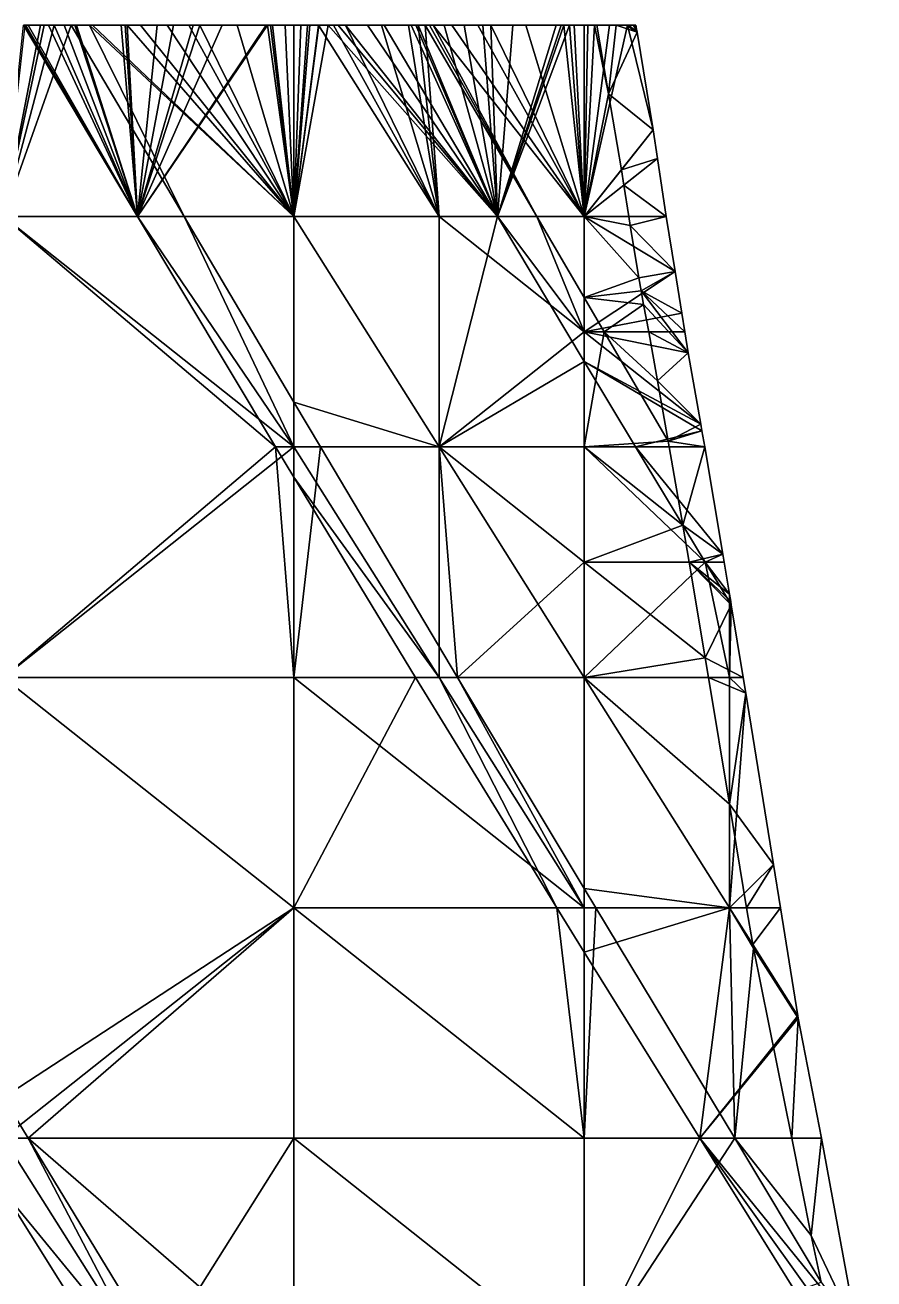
# Model space of a CAD drawing. Extents: x 376891 to 377036, y 6958800 to 6959083.
# Drawn here: x 376981.7 to 377028.5, y 6959013.6 to 6959082.8 of the extents above; entities that cross this region are included whole.
import ezdxf

# ---------------------------------------------------------------- set-up
doc = ezdxf.new("R2010")
doc.units = 0
doc.layers.add('FM2', color=7, linetype='CONTINUOUS')

msp = doc.modelspace()

# ---------------------------------------------------------------- linework, layer by layer
at = {"layer": 'FM2'}
for points in [[(376980.548, 6959072.209, 351.58), (376982.589, 6959082.766, 355.856), (376981.719, 6959082.766, 355.406)], [(376980.548, 6959072.209, 351.58), (376982.795, 6959082.766, 355.962), (376982.589, 6959082.766, 355.856)], [(376980.548, 6959072.209, 351.58), (376983.346, 6959082.766, 356.247), (376982.795, 6959082.766, 355.962)], [(376980.548, 6959072.209, 351.58), (376984.267, 6959082.766, 356.723), (376983.346, 6959082.766, 356.247)], [(376990.496, 6959072.209, 356.723), (376984.267, 6959082.766, 356.723), (376980.548, 6959072.209, 351.58)], [(376987.929, 6959072.209, 356.723), (376980.548, 6959072.209, 352.979), (376981.645, 6959082.766, 356.723)], [(376982.589, 6959082.766, 355.856), (376981.755, 6959082.766, 356.779), (376981.645, 6959082.766, 356.723)], [(376982.589, 6959082.766, 355.856), (376981.645, 6959082.766, 356.723), (376981.719, 6959082.766, 355.406)], [(376981.755, 6959082.766, 356.779), (376987.929, 6959072.209, 356.723), (376981.645, 6959082.766, 356.723)], [(376981.909, 6959082.766, 356.858), (376981.755, 6959082.766, 356.779), (376982.589, 6959082.766, 355.856)], [(376981.909, 6959082.766, 356.858), (376987.929, 6959072.209, 356.723), (376981.755, 6959082.766, 356.779)], [(376981.909, 6959082.766, 356.858), (376982.589, 6959082.766, 355.856), (376982.795, 6959082.766, 355.962)], [(376983.025, 6959082.766, 357.424), (376981.909, 6959082.766, 356.858), (376982.795, 6959082.766, 355.962)], [(376983.025, 6959082.766, 357.424), (376987.929, 6959072.209, 356.723), (376981.909, 6959082.766, 356.858)], [(376983.025, 6959082.766, 357.424), (376982.795, 6959082.766, 355.962), (376983.346, 6959082.766, 356.247)], [(376983.346, 6959082.766, 357.587), (376983.025, 6959082.766, 357.424), (376983.346, 6959082.766, 356.247)], [(376983.346, 6959082.766, 357.587), (376987.929, 6959072.209, 356.723), (376983.025, 6959082.766, 357.424)], [(376983.884, 6959082.766, 357.86), (376983.346, 6959082.766, 357.587), (376984.267, 6959082.766, 356.723)], [(376983.346, 6959082.766, 357.587), (376983.346, 6959082.766, 356.247), (376984.267, 6959082.766, 356.723)], [(376983.884, 6959082.766, 357.86), (376987.929, 6959072.209, 356.723), (376983.346, 6959082.766, 357.587)], [(376984.485, 6959082.766, 358.165), (376983.884, 6959082.766, 357.86), (376984.267, 6959082.766, 356.723)], [(376984.485, 6959082.766, 358.165), (376987.929, 6959072.209, 356.723), (376983.884, 6959082.766, 357.86)], [(376984.485, 6959082.766, 358.165), (376984.267, 6959082.766, 356.723), (376985.288, 6959082.766, 357.251)], [(376984.267, 6959082.766, 356.723), (376990.496, 6959072.209, 356.723), (376985.288, 6959082.766, 357.251)], [(376984.579, 6959082.766, 358.213), (376984.485, 6959082.766, 358.165), (376985.288, 6959082.766, 357.251)], [(376984.579, 6959082.766, 358.213), (376987.929, 6959072.209, 356.723), (376984.485, 6959082.766, 358.165)], [(376985.288, 6959082.766, 357.251), (376985.448, 6959082.766, 357.334), (376984.579, 6959082.766, 358.213)], [(376987.037, 6959082.766, 359.46), (376984.579, 6959082.766, 358.213), (376985.448, 6959082.766, 357.334)], [(376987.037, 6959082.766, 359.46), (376987.929, 6959072.209, 356.723), (376984.579, 6959082.766, 358.213)], [(376985.288, 6959082.766, 357.251), (376990.496, 6959072.209, 356.723), (376996.548, 6959072.209, 359.855)], [(376996.548, 6959072.209, 359.855), (376985.448, 6959082.766, 357.334), (376985.288, 6959082.766, 357.251)], [(376987.355, 6959082.766, 359.46), (376987.037, 6959082.766, 359.46), (376985.448, 6959082.766, 357.334)], [(376987.355, 6959082.766, 359.46), (376985.448, 6959082.766, 357.334), (376987.355, 6959082.766, 358.318)], [(376996.548, 6959072.209, 359.855), (376987.355, 6959082.766, 358.318), (376985.448, 6959082.766, 357.334)], [(376987.037, 6959082.766, 359.46), (376987.355, 6959082.766, 359.46), (376987.249, 6959082.766, 359.568)], [(376987.249, 6959082.766, 359.568), (376987.929, 6959072.209, 356.723), (376987.037, 6959082.766, 359.46)], [(376987.355, 6959082.766, 359.46), (376987.355, 6959082.766, 359.622), (376987.249, 6959082.766, 359.568)], [(376987.355, 6959082.766, 359.622), (376987.929, 6959072.209, 356.723), (376987.249, 6959082.766, 359.568)], [(376989.02, 6959082.766, 360.466), (376987.355, 6959082.766, 359.622), (376987.355, 6959082.766, 359.46)], [(376989.02, 6959082.766, 360.466), (376987.355, 6959082.766, 359.46), (376989.57, 6959082.766, 359.46)], [(376987.355, 6959082.766, 358.318), (376988.103, 6959082.766, 358.704), (376987.355, 6959082.766, 359.46)], [(376988.103, 6959082.766, 358.704), (376989.57, 6959082.766, 359.46), (376987.355, 6959082.766, 359.46)], [(376996.548, 6959072.209, 359.855), (376988.103, 6959082.766, 358.704), (376987.355, 6959082.766, 358.318)], [(376989.02, 6959082.766, 360.466), (376987.929, 6959072.209, 356.723), (376987.355, 6959082.766, 359.622)], [(376989.919, 6959082.766, 360.923), (376987.929, 6959072.209, 356.723), (376989.02, 6959082.766, 360.466)], [(376991.006, 6959082.766, 361.474), (376987.929, 6959072.209, 356.723), (376989.919, 6959082.766, 360.923)], [(376991.365, 6959082.766, 361.657), (376987.929, 6959072.209, 356.723), (376991.006, 6959082.766, 361.474)], [(376992.588, 6959082.766, 362.277), (376987.929, 6959072.209, 356.723), (376991.365, 6959082.766, 361.657)], [(376995.025, 6959082.766, 363.514), (376987.929, 6959072.209, 356.723), (376992.588, 6959082.766, 362.277)], [(376987.929, 6959072.209, 356.723), (376995.025, 6959082.766, 363.514), (376995.094, 6959082.766, 363.549)], [(376995.094, 6959082.766, 363.549), (376996.548, 6959072.209, 361.098), (376987.929, 6959072.209, 356.723)], [(376996.548, 6959072.209, 359.855), (376989.57, 6959082.766, 359.46), (376988.103, 6959082.766, 358.704)], [(376989.919, 6959082.766, 360.923), (376989.02, 6959082.766, 360.466), (376989.57, 6959082.766, 359.46)], [(376989.57, 6959082.766, 359.46), (376990.759, 6959082.766, 360.073), (376989.919, 6959082.766, 360.923)], [(376996.548, 6959072.209, 359.855), (376990.759, 6959082.766, 360.073), (376989.57, 6959082.766, 359.46)], [(376991.006, 6959082.766, 361.474), (376989.919, 6959082.766, 360.923), (376990.759, 6959082.766, 360.073)], [(376991.006, 6959082.766, 361.474), (376990.759, 6959082.766, 360.073), (376991.365, 6959082.766, 360.386)], [(376996.548, 6959072.209, 359.855), (376991.365, 6959082.766, 360.386), (376990.759, 6959082.766, 360.073)], [(376991.365, 6959082.766, 361.657), (376991.006, 6959082.766, 361.474), (376991.365, 6959082.766, 360.386)], [(376992.588, 6959082.766, 362.277), (376991.365, 6959082.766, 361.657), (376993.414, 6959082.766, 361.442)], [(376991.365, 6959082.766, 361.657), (376991.365, 6959082.766, 360.386), (376993.414, 6959082.766, 361.442)], [(376996.548, 6959072.209, 359.855), (376993.414, 6959082.766, 361.442), (376991.365, 6959082.766, 360.386)], [(376993.414, 6959082.766, 361.442), (376995.025, 6959082.766, 363.514), (376992.588, 6959082.766, 362.277)], [(376995.375, 6959082.766, 363.514), (376995.025, 6959082.766, 363.514), (376993.414, 6959082.766, 361.442)], [(376995.375, 6959082.766, 362.454), (376995.375, 6959082.766, 363.514), (376993.414, 6959082.766, 361.442)], [(376996.548, 6959072.209, 359.855), (376995.375, 6959082.766, 362.454), (376993.414, 6959082.766, 361.442)], [(376995.375, 6959082.766, 363.514), (376995.094, 6959082.766, 363.549), (376995.025, 6959082.766, 363.514)], [(376995.375, 6959082.766, 363.514), (376995.258, 6959082.766, 363.632), (376995.094, 6959082.766, 363.549)], [(376995.258, 6959082.766, 363.632), (376996.548, 6959072.209, 361.098), (376995.094, 6959082.766, 363.549)], [(376995.375, 6959082.766, 363.514), (376995.375, 6959082.766, 363.692), (376995.258, 6959082.766, 363.632)], [(376995.375, 6959082.766, 363.692), (376996.548, 6959072.209, 361.098), (376995.258, 6959082.766, 363.632)], [(376996.548, 6959082.766, 364.287), (376995.375, 6959082.766, 363.692), (376995.375, 6959082.766, 363.514)], [(376996.548, 6959082.766, 364.287), (376995.375, 6959082.766, 363.514), (376997.426, 6959082.766, 363.514)], [(376995.375, 6959082.766, 362.454), (376996.07, 6959082.766, 362.812), (376995.375, 6959082.766, 363.514)], [(376996.07, 6959082.766, 362.812), (376996.548, 6959082.766, 363.059), (376995.375, 6959082.766, 363.514)], [(376996.548, 6959082.766, 363.059), (376997.426, 6959082.766, 363.514), (376995.375, 6959082.766, 363.514)], [(376996.548, 6959072.209, 359.855), (376996.07, 6959082.766, 362.812), (376995.375, 6959082.766, 362.454)], [(376996.548, 6959082.766, 364.287), (376996.548, 6959072.209, 361.098), (376995.375, 6959082.766, 363.692)], [(376996.548, 6959072.209, 359.855), (376996.548, 6959082.766, 363.059), (376996.07, 6959082.766, 362.812)], [(376996.935, 6959082.766, 364.484), (376996.548, 6959082.766, 364.287), (376997.426, 6959082.766, 363.514)], [(376997.426, 6959082.766, 363.514), (376996.548, 6959072.209, 359.855), (376997.897, 6959082.766, 363.758)], [(376996.548, 6959082.766, 363.059), (376996.548, 6959072.209, 359.855), (376997.426, 6959082.766, 363.514)], [(376997.897, 6959082.766, 363.758), (376996.548, 6959072.209, 359.855), (377004.548, 6959072.209, 364.003)], [(376996.935, 6959082.766, 364.484), (376996.548, 6959072.209, 361.098), (376996.548, 6959082.766, 364.287)], [(376997.296, 6959082.766, 364.667), (376996.548, 6959072.209, 361.098), (376996.935, 6959082.766, 364.484)], [(376997.927, 6959082.766, 364.988), (376996.548, 6959072.209, 361.098), (376997.296, 6959082.766, 364.667)], [(376998.441, 6959082.766, 365.25), (376996.548, 6959072.209, 361.098), (376997.927, 6959082.766, 364.988)], [(377007.771, 6959072.209, 366.803), (376996.548, 6959072.209, 361.098), (376998.441, 6959082.766, 365.25)], [(376997.426, 6959082.766, 363.514), (376997.296, 6959082.766, 364.667), (376996.935, 6959082.766, 364.484)], [(376997.897, 6959082.766, 363.758), (376997.296, 6959082.766, 364.667), (376997.426, 6959082.766, 363.514)], [(376997.927, 6959082.766, 364.988), (376997.296, 6959082.766, 364.667), (376997.897, 6959082.766, 363.758)], [(376997.897, 6959082.766, 363.758), (376998.722, 6959082.766, 364.185), (376997.927, 6959082.766, 364.988)], [(376997.897, 6959082.766, 363.758), (377004.548, 6959072.209, 364.003), (376998.722, 6959082.766, 364.185)], [(376998.441, 6959082.766, 365.25), (376997.927, 6959082.766, 364.988), (376998.722, 6959082.766, 364.185)], [(376998.985, 6959082.766, 365.525), (376998.441, 6959082.766, 365.25), (376998.722, 6959082.766, 364.185)], [(376998.985, 6959082.766, 365.525), (377007.771, 6959072.209, 366.803), (376998.441, 6959082.766, 365.25)], [(376998.985, 6959082.766, 365.525), (376998.722, 6959082.766, 364.185), (376999.385, 6959082.766, 364.528)], [(376998.722, 6959082.766, 364.185), (377004.548, 6959072.209, 364.003), (376999.385, 6959082.766, 364.528)], [(376999.385, 6959082.766, 365.729), (376998.985, 6959082.766, 365.525), (376999.385, 6959082.766, 364.528)], [(376999.385, 6959082.766, 365.729), (377007.771, 6959072.209, 366.803), (376998.985, 6959082.766, 365.525)], [(377000.596, 6959082.766, 366.343), (376999.385, 6959082.766, 365.729), (377001.374, 6959082.766, 365.557)], [(376999.385, 6959082.766, 365.729), (376999.385, 6959082.766, 364.528), (377001.374, 6959082.766, 365.557)], [(376999.385, 6959082.766, 364.528), (377004.548, 6959072.209, 364.003), (377001.374, 6959082.766, 365.557)], [(377000.596, 6959082.766, 366.343), (377007.771, 6959072.209, 366.803), (376999.385, 6959082.766, 365.729)], [(377001.517, 6959082.766, 366.811), (377000.596, 6959082.766, 366.343), (377001.374, 6959082.766, 365.557)], [(377001.517, 6959082.766, 366.811), (377007.771, 6959072.209, 366.803), (377000.596, 6959082.766, 366.343)], [(377001.374, 6959082.766, 365.557), (377002.87, 6959082.766, 366.33), (377001.517, 6959082.766, 366.811)], [(377001.374, 6959082.766, 365.557), (377004.548, 6959072.209, 364.003), (377002.87, 6959082.766, 366.33)], [(377003.009, 6959082.766, 367.568), (377001.517, 6959082.766, 366.811), (377002.87, 6959082.766, 366.33)], [(377001.517, 6959082.766, 366.811), (377003.009, 6959082.766, 367.568), (377007.771, 6959072.209, 366.803)], [(377003.395, 6959082.766, 367.568), (377003.009, 6959082.766, 367.568), (377002.87, 6959082.766, 366.33)], [(377003.395, 6959082.766, 367.568), (377002.87, 6959082.766, 366.33), (377003.395, 6959082.766, 366.603)], [(377002.87, 6959082.766, 366.33), (377004.548, 6959072.209, 364.003), (377003.395, 6959082.766, 366.603)], [(377003.395, 6959082.766, 367.568), (377003.266, 6959082.766, 367.698), (377003.009, 6959082.766, 367.568)], [(377003.266, 6959082.766, 367.698), (377007.771, 6959072.209, 366.803), (377003.009, 6959082.766, 367.568)], [(377003.395, 6959082.766, 367.568), (377003.395, 6959082.766, 367.764), (377003.266, 6959082.766, 367.698)], [(377003.395, 6959082.766, 367.764), (377007.771, 6959072.209, 366.803), (377003.266, 6959082.766, 367.698)], [(377004.834, 6959082.766, 368.494), (377003.395, 6959082.766, 367.764), (377005.259, 6959082.766, 367.568)], [(377003.395, 6959082.766, 367.568), (377005.259, 6959082.766, 367.568), (377003.395, 6959082.766, 367.764)], [(377003.395, 6959082.766, 366.603), (377003.779, 6959082.766, 366.803), (377003.395, 6959082.766, 367.568)], [(377003.779, 6959082.766, 366.803), (377004.026, 6959082.766, 366.931), (377003.395, 6959082.766, 367.568)], [(377004.22, 6959082.766, 367.031), (377005.259, 6959082.766, 367.568), (377003.395, 6959082.766, 367.568)], [(377004.026, 6959082.766, 366.931), (377004.22, 6959082.766, 367.031), (377003.395, 6959082.766, 367.568)], [(377003.395, 6959082.766, 366.603), (377004.548, 6959072.209, 364.003), (377003.779, 6959082.766, 366.803)], [(377004.834, 6959082.766, 368.494), (377007.771, 6959072.209, 366.803), (377003.395, 6959082.766, 367.764)], [(377004.548, 6959072.209, 364.003), (377009.937, 6959072.209, 366.803), (377003.779, 6959082.766, 366.803)], [(377003.779, 6959082.766, 366.803), (377009.937, 6959072.209, 366.803), (377004.026, 6959082.766, 366.931)], [(377004.026, 6959082.766, 366.931), (377009.937, 6959072.209, 366.803), (377004.22, 6959082.766, 367.031)], [(377012.548, 6959072.209, 368.158), (377005.259, 6959082.766, 367.568), (377004.22, 6959082.766, 367.031)], [(377009.937, 6959072.209, 366.803), (377012.548, 6959072.209, 368.158), (377004.22, 6959082.766, 367.031)], [(377005.259, 6959082.766, 367.568), (377005.936, 6959082.766, 369.053), (377004.834, 6959082.766, 368.494)], [(377005.936, 6959082.766, 369.053), (377007.771, 6959072.209, 366.803), (377004.834, 6959082.766, 368.494)], [(377006.679, 6959082.766, 368.302), (377005.936, 6959082.766, 369.053), (377005.259, 6959082.766, 367.568)], [(377012.548, 6959072.209, 368.158), (377006.679, 6959082.766, 368.302), (377005.259, 6959082.766, 367.568)], [(377006.957, 6959082.766, 369.572), (377005.936, 6959082.766, 369.053), (377006.679, 6959082.766, 368.302)], [(377006.957, 6959082.766, 369.572), (377007.771, 6959072.209, 366.803), (377005.936, 6959082.766, 369.053)], [(377006.957, 6959082.766, 369.572), (377006.679, 6959082.766, 368.302), (377007.405, 6959082.766, 368.676)], [(377012.548, 6959072.209, 368.158), (377007.405, 6959082.766, 368.676), (377006.679, 6959082.766, 368.302)], [(377007.405, 6959082.766, 369.799), (377006.957, 6959082.766, 369.572), (377007.405, 6959082.766, 368.676)], [(377007.405, 6959082.766, 369.799), (377007.771, 6959072.209, 366.803), (377006.957, 6959082.766, 369.572)], [(377008.605, 6959082.766, 370.408), (377007.405, 6959082.766, 369.799), (377009.334, 6959082.766, 369.672)], [(377007.405, 6959082.766, 369.799), (377007.405, 6959082.766, 368.676), (377009.334, 6959082.766, 369.672)], [(377012.548, 6959072.209, 368.158), (377009.334, 6959082.766, 369.672), (377007.405, 6959082.766, 368.676)], [(377008.605, 6959082.766, 370.408), (377007.771, 6959072.209, 366.803), (377007.405, 6959082.766, 369.799)], [(377010.997, 6959082.766, 371.622), (377007.771, 6959072.209, 366.803), (377008.605, 6959082.766, 370.408)], [(377011.275, 6959082.766, 371.763), (377007.771, 6959072.209, 366.803), (377010.997, 6959082.766, 371.622)], [(377011.415, 6959082.766, 371.834), (377007.771, 6959072.209, 366.803), (377011.275, 6959082.766, 371.763)], [(377011.742, 6959082.766, 372), (377007.771, 6959072.209, 366.803), (377011.415, 6959082.766, 371.834)], [(377011.742, 6959082.766, 372), (377012.548, 6959072.209, 369.231), (377007.771, 6959072.209, 366.803)], [(377009.334, 6959082.766, 369.672), (377010.997, 6959082.766, 371.622), (377008.605, 6959082.766, 370.408)], [(377011.415, 6959082.766, 371.622), (377010.997, 6959082.766, 371.622), (377009.334, 6959082.766, 369.672)], [(377011.415, 6959082.766, 371.622), (377009.334, 6959082.766, 369.672), (377011.415, 6959082.766, 370.747)], [(377012.548, 6959072.209, 368.158), (377011.415, 6959082.766, 370.747), (377009.334, 6959082.766, 369.672)], [(377010.997, 6959082.766, 371.622), (377011.415, 6959082.766, 371.622), (377011.275, 6959082.766, 371.763)], [(377011.415, 6959082.766, 371.622), (377011.415, 6959082.766, 371.834), (377011.275, 6959082.766, 371.763)], [(377011.742, 6959082.766, 372), (377011.415, 6959082.766, 371.834), (377011.415, 6959082.766, 371.622)], [(377011.742, 6959082.766, 372), (377011.415, 6959082.766, 371.622), (377013.109, 6959082.766, 371.622)], [(377011.415, 6959082.766, 370.747), (377011.988, 6959082.766, 371.043), (377011.415, 6959082.766, 371.622)], [(377011.988, 6959082.766, 371.043), (377012.548, 6959082.766, 371.332), (377011.415, 6959082.766, 371.622)], [(377012.548, 6959082.766, 371.332), (377013.109, 6959082.766, 371.622), (377011.415, 6959082.766, 371.622)], [(377012.548, 6959072.209, 368.158), (377011.988, 6959082.766, 371.043), (377011.415, 6959082.766, 370.747)], [(377012.548, 6959082.766, 372.41), (377011.742, 6959082.766, 372), (377013.109, 6959082.766, 371.622)], [(377011.742, 6959082.766, 372), (377012.548, 6959082.766, 372.41), (377012.548, 6959072.209, 369.231)], [(377012.548, 6959072.209, 368.158), (377012.548, 6959082.766, 371.332), (377011.988, 6959082.766, 371.043)], [(377012.739, 6959082.766, 372.507), (377012.548, 6959082.766, 372.41), (377013.109, 6959082.766, 371.622)], [(377012.548, 6959072.209, 368.158), (377013.89, 6959078.981, 370.889), (377013.109, 6959082.766, 371.622)], [(377012.548, 6959082.766, 371.332), (377012.548, 6959072.209, 368.158), (377013.109, 6959082.766, 371.622)], [(377016.35, 6959076.988, 372.602), (377012.548, 6959072.209, 369.231), (377014.93, 6959082.766, 373.62)], [(377012.739, 6959082.766, 372.507), (377012.548, 6959072.209, 369.231), (377012.548, 6959082.766, 372.41)], [(377013.944, 6959082.766, 373.119), (377012.548, 6959072.209, 369.231), (377012.739, 6959082.766, 372.507)], [(377014.93, 6959082.766, 373.62), (377012.548, 6959072.209, 369.231), (377013.944, 6959082.766, 373.119)], [(377013.109, 6959082.766, 371.622), (377013.944, 6959082.766, 373.119), (377012.739, 6959082.766, 372.507)], [(377013.109, 6959082.766, 371.622), (377013.246, 6959082.766, 371.694), (377013.944, 6959082.766, 373.119)], [(377013.246, 6959082.766, 371.694), (377013.109, 6959082.766, 371.622), (377013.89, 6959078.981, 370.889)], [(377013.246, 6959082.766, 371.694), (377014.302, 6959082.766, 372.757), (377013.944, 6959082.766, 373.119)], [(377013.246, 6959082.766, 371.694), (377013.89, 6959078.981, 370.889), (377014.302, 6959082.766, 372.757)], [(377014.302, 6959082.766, 372.757), (377013.89, 6959078.981, 370.889), (377015.458, 6959082.371, 373.769)], [(377013.944, 6959082.766, 373.119), (377014.302, 6959082.766, 372.757), (377014.857, 6959082.766, 373.316)], [(377013.944, 6959082.766, 373.119), (377014.857, 6959082.766, 373.316), (377014.93, 6959082.766, 373.62)], [(377014.857, 6959082.766, 373.316), (377014.302, 6959082.766, 372.757), (377015.458, 6959082.371, 373.769)], [(377014.857, 6959082.766, 373.316), (377014.99, 6959082.766, 373.45), (377014.93, 6959082.766, 373.62)], [(377014.99, 6959082.766, 373.45), (377014.857, 6959082.766, 373.316), (377015.458, 6959082.371, 373.769)], [(377014.93, 6959082.766, 373.62), (377014.99, 6959082.766, 373.45), (377015.247, 6959082.766, 373.709)], [(377014.93, 6959082.766, 373.62), (377015.247, 6959082.766, 373.709), (377015.247, 6959082.766, 373.781)], [(377015.458, 6959082.371, 373.769), (377016.35, 6959076.988, 372.602), (377014.93, 6959082.766, 373.62)], [(377014.93, 6959082.766, 373.62), (377015.247, 6959082.766, 373.781), (377015.458, 6959082.371, 373.769)], [(377015.247, 6959082.766, 373.709), (377014.99, 6959082.766, 373.45), (377015.458, 6959082.371, 373.769)], [(377015.247, 6959082.766, 373.781), (377015.247, 6959082.766, 373.709), (377015.31, 6959082.766, 373.772)], [(377015.247, 6959082.766, 373.781), (377015.31, 6959082.766, 373.772), (377015.312, 6959082.766, 373.814)], [(377015.414, 6959082.634, 373.826), (377015.458, 6959082.371, 373.769), (377015.247, 6959082.766, 373.781)], [(377015.414, 6959082.634, 373.826), (377015.247, 6959082.766, 373.781), (377015.312, 6959082.766, 373.814)], [(377015.247, 6959082.766, 373.709), (377015.414, 6959082.634, 373.826), (377015.31, 6959082.766, 373.772)], [(377015.247, 6959082.766, 373.709), (377015.458, 6959082.371, 373.769), (377015.414, 6959082.634, 373.826)], [(377015.31, 6959082.766, 373.772), (377015.316, 6959082.766, 373.779), (377015.312, 6959082.766, 373.814)], [(377015.31, 6959082.766, 373.772), (377015.414, 6959082.634, 373.826), (377015.316, 6959082.766, 373.779)], [(377015.312, 6959082.766, 373.814), (377015.316, 6959082.766, 373.779), (377015.392, 6959082.766, 373.854)], [(377015.404, 6959082.692, 373.839), (377015.414, 6959082.634, 373.826), (377015.312, 6959082.766, 373.814)], [(377015.404, 6959082.692, 373.839), (377015.312, 6959082.766, 373.814), (377015.392, 6959082.766, 373.854)], [(377015.316, 6959082.766, 373.779), (377015.404, 6959082.692, 373.839), (377015.392, 6959082.766, 373.854)], [(377015.316, 6959082.766, 373.779), (377015.414, 6959082.634, 373.826), (377015.404, 6959082.692, 373.839)], [(377013.89, 6959078.981, 370.889), (377016.35, 6959076.988, 372.602), (377015.458, 6959082.371, 373.769)], [(377013.89, 6959078.981, 370.889), (377012.548, 6959072.209, 368.158), (377014.603, 6959074.792, 369.998)], [(377013.89, 6959078.981, 370.889), (377014.603, 6959074.792, 369.998), (377016.35, 6959076.988, 372.602)], [(377016.581, 6959075.41, 372.243), (377012.548, 6959072.209, 369.231), (377016.35, 6959076.988, 372.602)], [(377014.603, 6959074.792, 369.998), (377016.581, 6959075.41, 372.243), (377016.35, 6959076.988, 372.602)], [(377012.548, 6959072.209, 369.231), (377016.581, 6959075.41, 372.243), (377017.055, 6959072.209, 371.524)], [(377014.603, 6959074.792, 369.998), (377014.73, 6959073.941, 369.809), (377016.581, 6959075.41, 372.243)], [(377014.73, 6959073.941, 369.809), (377017.055, 6959072.209, 371.524), (377016.581, 6959075.41, 372.243)], [(377012.548, 6959072.209, 368.158), (377014.73, 6959073.941, 369.809), (377014.603, 6959074.792, 369.998)], [(377012.548, 6959072.209, 368.158), (377014.998, 6959072.209, 369.43), (377014.73, 6959073.941, 369.809)], [(377014.73, 6959073.941, 369.809), (377014.998, 6959072.209, 369.43), (377017.055, 6959072.209, 371.524)], [(376980.548, 6959072.209, 351.58), (376980.548, 6959046.811, 343.754), (376996.548, 6959059.51, 355.966)], [(376990.496, 6959072.209, 356.723), (376980.548, 6959072.209, 351.58), (376996.548, 6959059.51, 355.966)], [(376995.541, 6959059.51, 356.723), (376980.548, 6959046.811, 345.247), (376980.548, 6959072.209, 352.979)], [(376980.548, 6959072.209, 352.979), (376987.929, 6959072.209, 356.723), (376995.541, 6959059.51, 356.723)], [(376987.929, 6959072.209, 356.723), (376996.548, 6959072.209, 361.098), (376996.548, 6959059.51, 357.234)], [(376996.548, 6959059.51, 357.234), (376995.541, 6959059.51, 356.723), (376987.929, 6959072.209, 356.723)], [(376996.548, 6959061.982, 356.723), (376996.548, 6959072.209, 359.855), (376990.496, 6959072.209, 356.723)], [(376996.548, 6959059.51, 355.966), (376996.548, 6959061.982, 356.723), (376990.496, 6959072.209, 356.723)], [(377004.548, 6959059.51, 360.121), (377004.548, 6959072.209, 364.003), (376996.548, 6959072.209, 359.855)], [(377004.548, 6959059.51, 360.121), (376996.548, 6959072.209, 359.855), (376996.548, 6959061.982, 356.723)], [(377004.548, 6959059.51, 361.294), (376996.548, 6959059.51, 357.234), (376996.548, 6959072.209, 361.098)], [(377004.548, 6959059.51, 361.294), (376996.548, 6959072.209, 361.098), (377007.771, 6959072.209, 366.803)], [(377004.548, 6959072.209, 364.003), (377004.548, 6959059.51, 360.121), (377012.548, 6959065.86, 366.23)], [(377009.937, 6959072.209, 366.803), (377004.548, 6959072.209, 364.003), (377012.548, 6959065.86, 366.23)], [(377004.548, 6959059.51, 361.294), (377007.771, 6959072.209, 366.803), (377012.548, 6959064.22, 366.803)], [(377012.548, 6959065.86, 367.303), (377012.548, 6959064.22, 366.803), (377007.771, 6959072.209, 366.803)], [(377007.771, 6959072.209, 366.803), (377012.548, 6959072.209, 369.231), (377012.548, 6959065.86, 367.303)], [(377012.548, 6959067.745, 366.803), (377012.548, 6959072.209, 368.158), (377009.937, 6959072.209, 366.803)], [(377012.548, 6959065.86, 366.23), (377012.548, 6959067.745, 366.803), (377009.937, 6959072.209, 366.803)], [(377015.083, 6959071.713, 369.326), (377012.548, 6959072.209, 368.158), (377015.558, 6959068.835, 368.699)], [(377012.548, 6959067.745, 366.803), (377015.558, 6959068.835, 368.699), (377012.548, 6959072.209, 368.158)], [(377015.083, 6959071.713, 369.326), (377014.998, 6959072.209, 369.43), (377012.548, 6959072.209, 368.158)], [(377017.554, 6959069.185, 370.865), (377012.548, 6959065.86, 367.303), (377012.548, 6959072.209, 369.231)], [(377017.055, 6959072.209, 371.524), (377017.554, 6959069.185, 370.865), (377012.548, 6959072.209, 369.231)], [(377014.998, 6959072.209, 369.43), (377015.083, 6959071.713, 369.326), (377017.055, 6959072.209, 371.524)], [(377017.055, 6959072.209, 371.524), (377015.083, 6959071.713, 369.326), (377017.554, 6959069.185, 370.865)], [(377015.083, 6959071.713, 369.326), (377015.558, 6959068.835, 368.699), (377017.554, 6959069.185, 370.865)], [(377017.554, 6959069.185, 370.865), (377017.927, 6959066.879, 370.355), (377012.548, 6959065.86, 367.303)], [(377015.558, 6959068.835, 368.699), (377015.678, 6959068.111, 368.542), (377017.554, 6959069.185, 370.865)], [(377017.554, 6959069.185, 370.865), (377015.678, 6959068.111, 368.542), (377017.927, 6959066.879, 370.355)], [(377012.548, 6959067.745, 366.803), (377015.678, 6959068.111, 368.542), (377015.558, 6959068.835, 368.699)], [(377012.548, 6959067.745, 366.803), (377015.815, 6959067.363, 368.386), (377015.678, 6959068.111, 368.542)], [(377013.646, 6959065.86, 366.803), (377015.815, 6959067.363, 368.386), (377012.548, 6959067.745, 366.803)], [(377013.646, 6959065.86, 366.803), (377012.548, 6959067.745, 366.803), (377012.548, 6959065.86, 366.23)], [(377015.815, 6959067.363, 368.386), (377018.278, 6959064.708, 369.874), (377015.678, 6959068.111, 368.542)], [(377017.927, 6959066.879, 370.355), (377015.678, 6959068.111, 368.542), (377018.095, 6959065.86, 370.133)], [(377018.278, 6959064.708, 369.874), (377018.095, 6959065.86, 370.133), (377015.678, 6959068.111, 368.542)], [(377017.927, 6959066.879, 370.355), (377018.095, 6959065.86, 370.133), (377012.548, 6959065.86, 367.303)], [(377016.097, 6959065.86, 368.081), (377015.815, 6959067.363, 368.386), (377013.646, 6959065.86, 366.803)], [(377016.097, 6959065.86, 368.081), (377018.278, 6959064.708, 369.874), (377015.815, 6959067.363, 368.386)], [(377004.548, 6959059.51, 360.121), (377012.548, 6959059.51, 364.288), (377012.548, 6959065.86, 366.23)], [(377013.646, 6959065.86, 366.803), (377012.548, 6959059.51, 364.288), (377017.177, 6959059.828, 366.803)], [(377013.646, 6959065.86, 366.803), (377012.548, 6959065.86, 366.23), (377012.548, 6959059.51, 364.288)], [(377012.548, 6959064.22, 366.803), (377012.548, 6959065.86, 367.303), (377018.969, 6959060.763, 369.023)], [(377018.278, 6959064.708, 369.874), (377018.969, 6959060.763, 369.023), (377012.548, 6959065.86, 367.303)], [(377018.095, 6959065.86, 370.133), (377018.278, 6959064.708, 369.874), (377012.548, 6959065.86, 367.303)], [(377017.177, 6959059.828, 366.803), (377016.582, 6959063.158, 367.51), (377013.646, 6959065.86, 366.803)], [(377016.582, 6959063.158, 367.51), (377016.097, 6959065.86, 368.081), (377013.646, 6959065.86, 366.803)], [(377016.582, 6959063.158, 367.51), (377018.278, 6959064.708, 369.874), (377016.097, 6959065.86, 368.081)], [(377012.548, 6959064.22, 366.803), (377012.548, 6959059.51, 365.365), (377004.548, 6959059.51, 361.294)], [(377019.032, 6959060.403, 368.945), (377015.367, 6959059.51, 366.803), (377012.548, 6959064.22, 366.803)], [(377018.969, 6959060.763, 369.023), (377019.032, 6959060.403, 368.945), (377012.548, 6959064.22, 366.803)], [(377012.548, 6959059.51, 365.365), (377012.548, 6959064.22, 366.803), (377015.367, 6959059.51, 366.803)], [(377016.582, 6959063.158, 367.51), (377018.969, 6959060.763, 369.023), (377018.278, 6959064.708, 369.874)], [(377017.177, 6959059.828, 366.803), (377018.969, 6959060.763, 369.023), (377016.582, 6959063.158, 367.51)], [(376996.548, 6959061.982, 356.723), (376998.007, 6959059.51, 356.723), (377004.548, 6959059.51, 360.121)], [(376998.007, 6959059.51, 356.723), (376996.548, 6959061.982, 356.723), (376996.548, 6959059.51, 355.966)], [(377017.177, 6959059.828, 366.803), (377019.032, 6959060.403, 368.945), (377018.969, 6959060.763, 369.023)], [(377015.367, 6959059.51, 366.803), (377019.032, 6959060.403, 368.945), (377019.188, 6959059.51, 368.752)], [(377017.177, 6959059.828, 366.803), (377019.188, 6959059.51, 368.752), (377019.032, 6959060.403, 368.945)], [(376980.548, 6959046.811, 343.754), (376996.548, 6959046.811, 352.04), (376996.548, 6959059.51, 355.966)], [(376995.541, 6959059.51, 356.723), (376996.548, 6959046.811, 353.338), (376980.548, 6959046.811, 345.247)], [(376995.541, 6959059.51, 356.723), (376996.548, 6959059.51, 357.234), (376996.548, 6959057.847, 356.723)], [(376995.541, 6959059.51, 356.723), (376996.548, 6959057.847, 356.723), (376996.548, 6959046.811, 353.338)], [(376998.007, 6959059.51, 356.723), (376996.548, 6959059.51, 355.966), (376996.548, 6959046.811, 352.04)], [(376996.548, 6959046.811, 352.04), (377005.562, 6959046.811, 356.723), (376998.007, 6959059.51, 356.723)], [(376996.548, 6959059.51, 357.234), (377004.548, 6959059.51, 361.294), (377004.548, 6959046.811, 357.386)], [(376996.548, 6959057.847, 356.723), (376996.548, 6959059.51, 357.234), (377004.548, 6959046.811, 357.386)], [(377004.548, 6959059.51, 360.121), (376998.007, 6959059.51, 356.723), (377005.562, 6959046.811, 356.723)], [(377012.548, 6959053.16, 362.328), (377012.548, 6959059.51, 364.288), (377004.548, 6959059.51, 360.121)], [(377005.562, 6959046.811, 356.723), (377012.548, 6959053.16, 362.328), (377004.548, 6959059.51, 360.121)], [(377004.548, 6959059.51, 361.294), (377012.548, 6959059.51, 365.365), (377012.548, 6959046.811, 361.445)], [(377012.548, 6959046.811, 361.445), (377004.548, 6959046.811, 357.386), (377004.548, 6959059.51, 361.294)], [(377017.233, 6959059.51, 366.735), (377017.177, 6959059.828, 366.803), (377012.548, 6959059.51, 364.288)], [(377012.548, 6959059.51, 364.288), (377012.548, 6959053.16, 362.328), (377017.972, 6959055.205, 365.79)], [(377017.972, 6959055.205, 365.79), (377017.233, 6959059.51, 366.735), (377012.548, 6959059.51, 364.288)], [(377019.208, 6959053.16, 366.803), (377012.548, 6959046.811, 361.445), (377012.548, 6959059.51, 365.365)], [(377012.548, 6959059.51, 365.365), (377015.367, 6959059.51, 366.803), (377019.208, 6959053.16, 366.803)], [(377020.182, 6959053.609, 367.437), (377019.208, 6959053.16, 366.803), (377015.367, 6959059.51, 366.803)], [(377019.188, 6959059.51, 368.752), (377020.182, 6959053.609, 367.437), (377015.367, 6959059.51, 366.803)], [(377017.233, 6959059.51, 366.735), (377019.188, 6959059.51, 368.752), (377017.177, 6959059.828, 366.803)], [(377017.972, 6959055.205, 365.79), (377019.188, 6959059.51, 368.752), (377017.233, 6959059.51, 366.735)], [(377017.972, 6959055.205, 365.79), (377020.182, 6959053.609, 367.437), (377019.188, 6959059.51, 368.752)], [(377004.548, 6959046.811, 357.386), (377003.239, 6959046.811, 356.723), (376996.548, 6959057.847, 356.723)], [(376996.548, 6959046.811, 353.338), (376996.548, 6959057.847, 356.723), (377003.239, 6959046.811, 356.723)], [(377018.324, 6959053.16, 365.343), (377017.972, 6959055.205, 365.79), (377012.548, 6959053.16, 362.328)], [(377017.972, 6959055.205, 365.79), (377018.324, 6959053.16, 365.343), (377020.182, 6959053.609, 367.437)], [(377005.562, 6959046.811, 356.723), (377012.548, 6959046.811, 360.357), (377012.548, 6959053.16, 362.328)], [(377019.205, 6959047.877, 364.155), (377012.548, 6959053.16, 362.328), (377012.548, 6959046.811, 360.357)], [(377019.205, 6959047.877, 364.155), (377018.324, 6959053.16, 365.343), (377012.548, 6959053.16, 362.328)], [(377019.208, 6959053.16, 366.803), (377020.548, 6959046.811, 365.512), (377012.548, 6959046.811, 361.445)], [(377020.258, 6959053.16, 367.338), (377020.182, 6959053.609, 367.437), (377018.324, 6959053.16, 365.343)], [(377020.613, 6959050.999, 366.847), (377020.548, 6959051.395, 366.937), (377018.324, 6959053.16, 365.343)], [(377018.324, 6959053.16, 365.343), (377020.548, 6959051.395, 366.937), (377020.258, 6959053.16, 367.338)], [(377019.205, 6959047.877, 364.155), (377020.644, 6959050.805, 366.803), (377018.324, 6959053.16, 365.343)], [(377018.324, 6959053.16, 365.343), (377020.644, 6959050.805, 366.803), (377020.613, 6959050.999, 366.847)], [(377019.208, 6959053.16, 366.803), (377020.182, 6959053.609, 367.437), (377020.258, 6959053.16, 367.338)], [(377020.258, 6959053.16, 367.338), (377020.548, 6959051.395, 366.937), (377019.208, 6959053.16, 366.803)], [(377020.548, 6959051.395, 366.937), (377020.548, 6959050.964, 366.803), (377019.208, 6959053.16, 366.803)], [(377019.208, 6959053.16, 366.803), (377020.548, 6959050.964, 366.803), (377020.548, 6959046.811, 365.512)], [(377020.548, 6959051.395, 366.937), (377020.613, 6959050.999, 366.847), (377020.548, 6959050.964, 366.803)], [(377020.613, 6959050.999, 366.847), (377020.644, 6959050.805, 366.803), (377020.548, 6959050.964, 366.803)], [(377020.548, 6959050.964, 366.803), (377020.644, 6959050.805, 366.803), (377020.548, 6959046.811, 365.512)], [(377019.205, 6959047.877, 364.155), (377021.299, 6959046.811, 365.894), (377020.644, 6959050.805, 366.803)], [(377021.299, 6959046.811, 365.894), (377020.548, 6959046.811, 365.512), (377020.644, 6959050.805, 366.803)], [(377012.548, 6959046.811, 360.357), (377019.384, 6959046.811, 363.918), (377019.205, 6959047.877, 364.155)], [(377019.384, 6959046.811, 363.918), (377021.299, 6959046.811, 365.894), (377019.205, 6959047.877, 364.155)], [(376980.548, 6959046.811, 343.754), (376980.548, 6959023.659, 336.565), (376996.548, 6959034.112, 348.087)], [(376996.548, 6959034.112, 348.087), (376996.548, 6959046.811, 352.04), (376980.548, 6959046.811, 343.754)], [(376996.548, 6959034.112, 349.413), (376980.548, 6959021.412, 337.472), (376980.548, 6959046.811, 345.247)], [(376980.548, 6959046.811, 345.247), (376996.548, 6959046.811, 353.338), (376996.548, 6959034.112, 349.413)], [(376996.548, 6959046.811, 352.04), (376996.548, 6959034.112, 348.087), (377012.548, 6959034.112, 356.395)], [(377012.548, 6959034.112, 356.395), (377005.562, 6959046.811, 356.723), (376996.548, 6959046.811, 352.04)], [(376996.548, 6959034.112, 349.413), (376996.548, 6959046.811, 353.338), (377003.239, 6959046.811, 356.723)], [(377003.239, 6959046.811, 356.723), (377011.029, 6959034.112, 356.723), (376996.548, 6959034.112, 349.413)], [(377011.029, 6959034.112, 356.723), (377003.239, 6959046.811, 356.723), (377004.548, 6959046.811, 357.386)], [(377004.548, 6959046.811, 357.386), (377012.548, 6959046.811, 361.445), (377012.548, 6959034.112, 357.491)], [(377004.548, 6959046.811, 357.386), (377012.548, 6959034.112, 357.491), (377011.029, 6959034.112, 356.723)], [(377012.548, 6959035.164, 356.723), (377012.548, 6959046.811, 360.357), (377005.562, 6959046.811, 356.723)], [(377012.548, 6959034.112, 356.395), (377012.548, 6959035.164, 356.723), (377005.562, 6959046.811, 356.723)], [(377020.548, 6959039.822, 362.336), (377019.384, 6959046.811, 363.918), (377012.548, 6959046.811, 360.357)], [(377012.548, 6959046.811, 360.357), (377020.548, 6959034.112, 360.548), (377020.548, 6959039.822, 362.336)], [(377020.548, 6959034.112, 360.548), (377012.548, 6959046.811, 360.357), (377012.548, 6959035.164, 356.723)], [(377012.548, 6959046.811, 361.445), (377020.548, 6959046.811, 365.512), (377020.548, 6959034.112, 361.54)], [(377020.548, 6959034.112, 361.54), (377012.548, 6959034.112, 357.491), (377012.548, 6959046.811, 361.445)], [(377019.384, 6959046.811, 363.918), (377020.548, 6959039.822, 362.336), (377021.441, 6959045.932, 365.691)], [(377019.384, 6959046.811, 363.918), (377021.441, 6959045.932, 365.691), (377021.299, 6959046.811, 365.894)], [(377020.548, 6959046.811, 365.512), (377021.441, 6959045.932, 365.691), (377020.548, 6959034.112, 361.54)], [(377021.299, 6959046.811, 365.894), (377021.441, 6959045.932, 365.691), (377020.548, 6959046.811, 365.512)], [(377021.441, 6959045.932, 365.691), (377022.977, 6959036.501, 363.52), (377020.548, 6959034.112, 361.54)], [(377020.548, 6959039.822, 362.336), (377022.977, 6959036.501, 363.52), (377021.441, 6959045.932, 365.691)], [(377021.493, 6959034.112, 361.038), (377020.548, 6959039.822, 362.336), (377020.548, 6959034.112, 360.548)], [(377022.977, 6959036.501, 363.52), (377020.548, 6959039.822, 362.336), (377021.493, 6959034.112, 361.038)], [(377022.977, 6959036.501, 363.52), (377023.359, 6959034.112, 362.963), (377020.548, 6959034.112, 361.54)], [(377022.977, 6959036.501, 363.52), (377021.493, 6959034.112, 361.038), (377023.359, 6959034.112, 362.963)], [(377012.548, 6959035.164, 356.723), (377013.18, 6959034.112, 356.723), (377020.548, 6959034.112, 360.548)], [(377013.18, 6959034.112, 356.723), (377012.548, 6959035.164, 356.723), (377012.548, 6959034.112, 356.395)], [(376980.548, 6959023.659, 336.565), (376981.904, 6959021.412, 336.565), (376996.548, 6959034.112, 348.087)], [(376996.548, 6959034.112, 349.413), (376996.548, 6959021.412, 345.463), (376980.548, 6959021.412, 337.472)], [(376981.904, 6959021.412, 336.565), (376996.548, 6959021.412, 344.126), (376996.548, 6959034.112, 348.087)], [(377012.548, 6959021.412, 352.422), (377012.548, 6959034.112, 356.395), (376996.548, 6959034.112, 348.087)], [(376996.548, 6959034.112, 348.087), (376996.548, 6959021.412, 344.126), (377012.548, 6959021.412, 352.422)], [(377012.548, 6959021.412, 353.506), (376996.548, 6959021.412, 345.463), (376996.548, 6959034.112, 349.413)], [(376996.548, 6959034.112, 349.413), (377011.029, 6959034.112, 356.723), (377012.548, 6959021.412, 353.506)], [(377011.029, 6959034.112, 356.723), (377012.548, 6959034.112, 357.491), (377012.548, 6959031.665, 356.723)], [(377011.029, 6959034.112, 356.723), (377012.548, 6959031.665, 356.723), (377012.548, 6959021.412, 353.506)], [(377013.18, 6959034.112, 356.723), (377012.548, 6959034.112, 356.395), (377012.548, 6959021.412, 352.422)], [(377012.548, 6959021.412, 352.422), (377020.843, 6959021.412, 356.723), (377013.18, 6959034.112, 356.723)], [(377020.548, 6959034.112, 361.54), (377018.916, 6959021.412, 356.723), (377012.548, 6959031.665, 356.723)], [(377012.548, 6959031.665, 356.723), (377012.548, 6959034.112, 357.491), (377020.548, 6959034.112, 361.54)], [(377020.548, 6959034.112, 360.548), (377013.18, 6959034.112, 356.723), (377020.843, 6959021.412, 356.723)], [(377020.548, 6959034.112, 361.54), (377024.305, 6959028.148, 361.565), (377018.916, 6959021.412, 356.723)], [(377021.867, 6959031.877, 360.531), (377020.548, 6959034.112, 360.548), (377020.843, 6959021.412, 356.723)], [(377020.548, 6959034.112, 360.548), (377021.867, 6959031.877, 360.531), (377021.829, 6959032.077, 360.575)], [(377021.493, 6959034.112, 361.038), (377020.548, 6959034.112, 360.548), (377021.829, 6959032.077, 360.575)], [(377020.548, 6959034.112, 361.54), (377023.359, 6959034.112, 362.963), (377024.305, 6959028.148, 361.565)], [(377021.829, 6959032.077, 360.575), (377023.359, 6959034.112, 362.963), (377021.493, 6959034.112, 361.038)], [(377021.829, 6959032.077, 360.575), (377024.305, 6959028.148, 361.565), (377023.359, 6959034.112, 362.963)], [(377012.548, 6959021.412, 353.506), (377012.548, 6959031.665, 356.723), (377018.916, 6959021.412, 356.723)], [(377023.981, 6959021.412, 358.348), (377021.867, 6959031.877, 360.531), (377020.843, 6959021.412, 356.723)], [(377021.829, 6959032.077, 360.575), (377021.867, 6959031.877, 360.531), (377024.305, 6959028.148, 361.565)], [(377024.327, 6959028.023, 361.537), (377021.867, 6959031.877, 360.531), (377023.981, 6959021.412, 358.348)], [(377024.327, 6959028.023, 361.537), (377024.305, 6959028.148, 361.565), (377021.867, 6959031.877, 360.531)], [(377018.916, 6959021.412, 356.723), (377024.305, 6959028.148, 361.565), (377024.327, 6959028.023, 361.537)], [(377018.916, 6959021.412, 356.723), (377024.327, 6959028.023, 361.537), (377025.621, 6959021.412, 360.113)], [(377023.981, 6959021.412, 358.348), (377025.621, 6959021.412, 360.113), (377024.327, 6959028.023, 361.537)], [(376981.904, 6959021.412, 336.565), (376980.548, 6959023.659, 336.565), (376980.548, 6959021.412, 335.866)], [(376980.548, 6959021.412, 335.866), (376980.548, 6959008.713, 331.9), (376988.548, 6959008.713, 336.011)], [(376981.904, 6959021.412, 336.565), (376980.548, 6959021.412, 335.866), (376988.548, 6959008.713, 336.011)], [(376988.548, 6959008.713, 337.491), (376980.548, 6959018.478, 336.565), (376980.548, 6959021.412, 337.472)], [(376988.548, 6959008.713, 337.491), (376980.548, 6959021.412, 337.472), (376996.548, 6959021.412, 345.463)], [(376988.548, 6959008.713, 336.011), (376989.617, 6959008.713, 336.565), (376981.904, 6959021.412, 336.565)], [(376996.548, 6959008.713, 340.154), (376996.548, 6959021.412, 344.126), (376981.904, 6959021.412, 336.565)], [(376981.904, 6959021.412, 336.565), (376989.617, 6959008.713, 336.565), (376996.548, 6959008.713, 340.154)], [(376996.548, 6959021.412, 345.463), (376996.548, 6959008.713, 341.466), (376988.548, 6959008.713, 337.491)], [(377012.548, 6959008.713, 348.458), (377012.548, 6959021.412, 352.422), (376996.548, 6959021.412, 344.126)], [(376996.548, 6959021.412, 344.126), (376996.548, 6959008.713, 340.154), (377012.548, 6959008.713, 348.458)], [(376996.548, 6959021.412, 345.463), (377012.548, 6959021.412, 353.506), (377012.548, 6959008.713, 349.492)], [(377012.548, 6959008.713, 349.492), (376996.548, 6959008.713, 341.466), (376996.548, 6959021.412, 345.463)], [(377025.593, 6959013.468, 356.723), (377020.843, 6959021.412, 356.723), (377012.548, 6959008.713, 348.458)], [(377020.843, 6959021.412, 356.723), (377012.548, 6959021.412, 352.422), (377012.548, 6959008.713, 348.458)], [(377012.548, 6959008.713, 349.492), (377018.916, 6959021.412, 356.723), (377028.505, 6959006.01, 356.723)], [(377012.548, 6959008.713, 349.492), (377012.548, 6959021.412, 353.506), (377018.916, 6959021.412, 356.723)], [(377028.505, 6959006.01, 356.723), (377018.916, 6959021.412, 356.723), (377027.995, 6959008.713, 357.316)], [(377018.916, 6959021.412, 356.723), (377027.591, 6959010.713, 357.741), (377027.995, 6959008.713, 357.316)], [(377018.916, 6959021.412, 356.723), (377025.621, 6959021.412, 360.113), (377027.591, 6959010.713, 357.741)], [(377025.04, 6959016.043, 357.234), (377020.843, 6959021.412, 356.723), (377025.593, 6959013.468, 356.723)], [(377023.981, 6959021.412, 358.348), (377020.843, 6959021.412, 356.723), (377025.04, 6959016.043, 357.234)], [(377025.621, 6959021.412, 360.113), (377023.981, 6959021.412, 358.348), (377025.04, 6959016.043, 357.234)], [(377025.04, 6959016.043, 357.234), (377027.591, 6959010.713, 357.741), (377025.621, 6959021.412, 360.113)], [(376980.548, 6959008.713, 333.551), (376980.548, 6959018.478, 336.565), (376986.672, 6959008.713, 336.565)], [(376988.548, 6959008.713, 337.491), (376986.672, 6959008.713, 336.565), (376980.548, 6959018.478, 336.565)], [(377025.04, 6959016.043, 357.234), (377025.593, 6959013.468, 356.723), (377027.591, 6959010.713, 357.741)]]:
    msp.add_3dface(points, dxfattribs=at)

doc.saveas('drawing.dxf')
